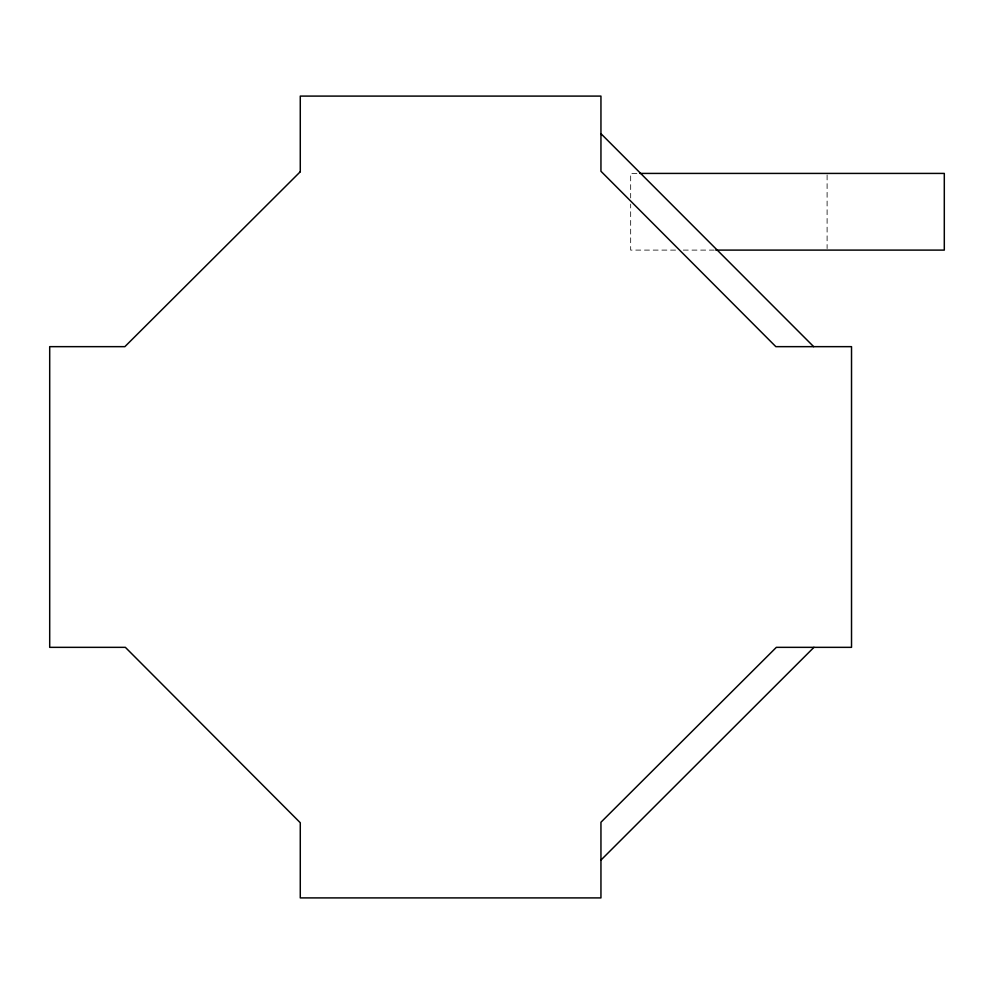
<?xml version="1.0" encoding="UTF-8"?>
<svg xmlns="http://www.w3.org/2000/svg" width="994" height="994" viewBox="0 0 994 994"><rect width="100%" height="100%" fill="white"/><g stroke="black" fill="none" stroke-linecap="round" stroke-linejoin="round"><path stroke-width="0.75" stroke-dasharray="4.97 3.73" d="M636.856 173.416L630.668 173.416L630.668 197.955M675.547 250.103L630.668 250.103L630.668 204.093M683.288 250.103L714.239 250.103M827.107 174.944L827.107 248.575"/><path stroke-width="1.49" d="M600.948 860.083L813.937 647.342M639.95 173.416L944.3 173.416L944.3 250.103L715.792 250.103M600.948 133.668L813.688 346.657M300.275 171.751L124.871 346.657L49.7 346.657L49.7 647.342L125.368 647.342L300.275 822.746L300.275 897.905L600.948 897.905L600.948 822.249L776.351 647.342L851.523 647.342L851.523 346.657L775.854 346.657L600.948 171.254L600.948 96.095L300.275 96.095L300.275 171.751"/></g></svg>
